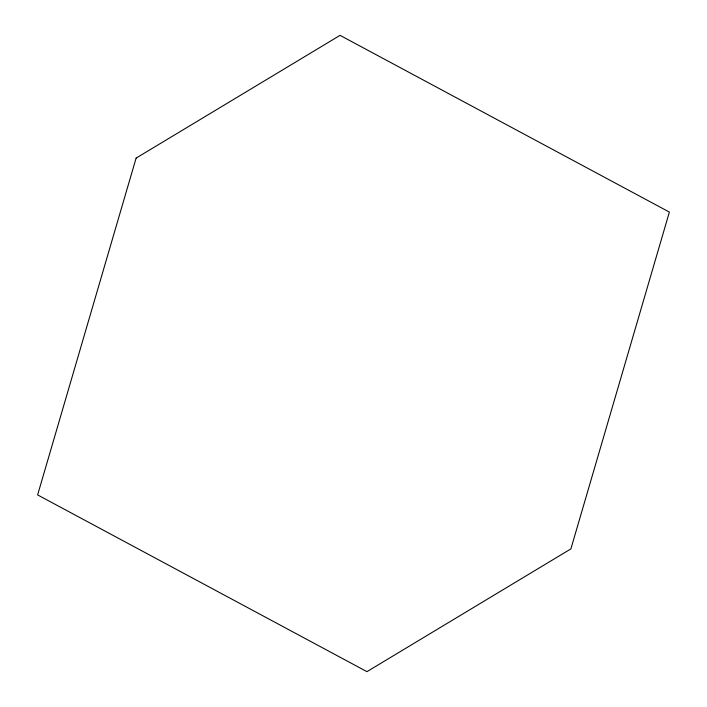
<?xml version="1.0" encoding="UTF-8"?>
<svg xmlns="http://www.w3.org/2000/svg" width="707" height="707" viewBox="0 0 707 707"><rect width="100%" height="100%" fill="white"/><g stroke="black" fill="none" stroke-linecap="round" stroke-linejoin="round"><path stroke-width="1.06" d="M136.115 158.103L37.621 494.909L366.951 671.65L570.885 548.897L669.379 212.091L340.049 35.35L136.115 158.103"/></g></svg>
